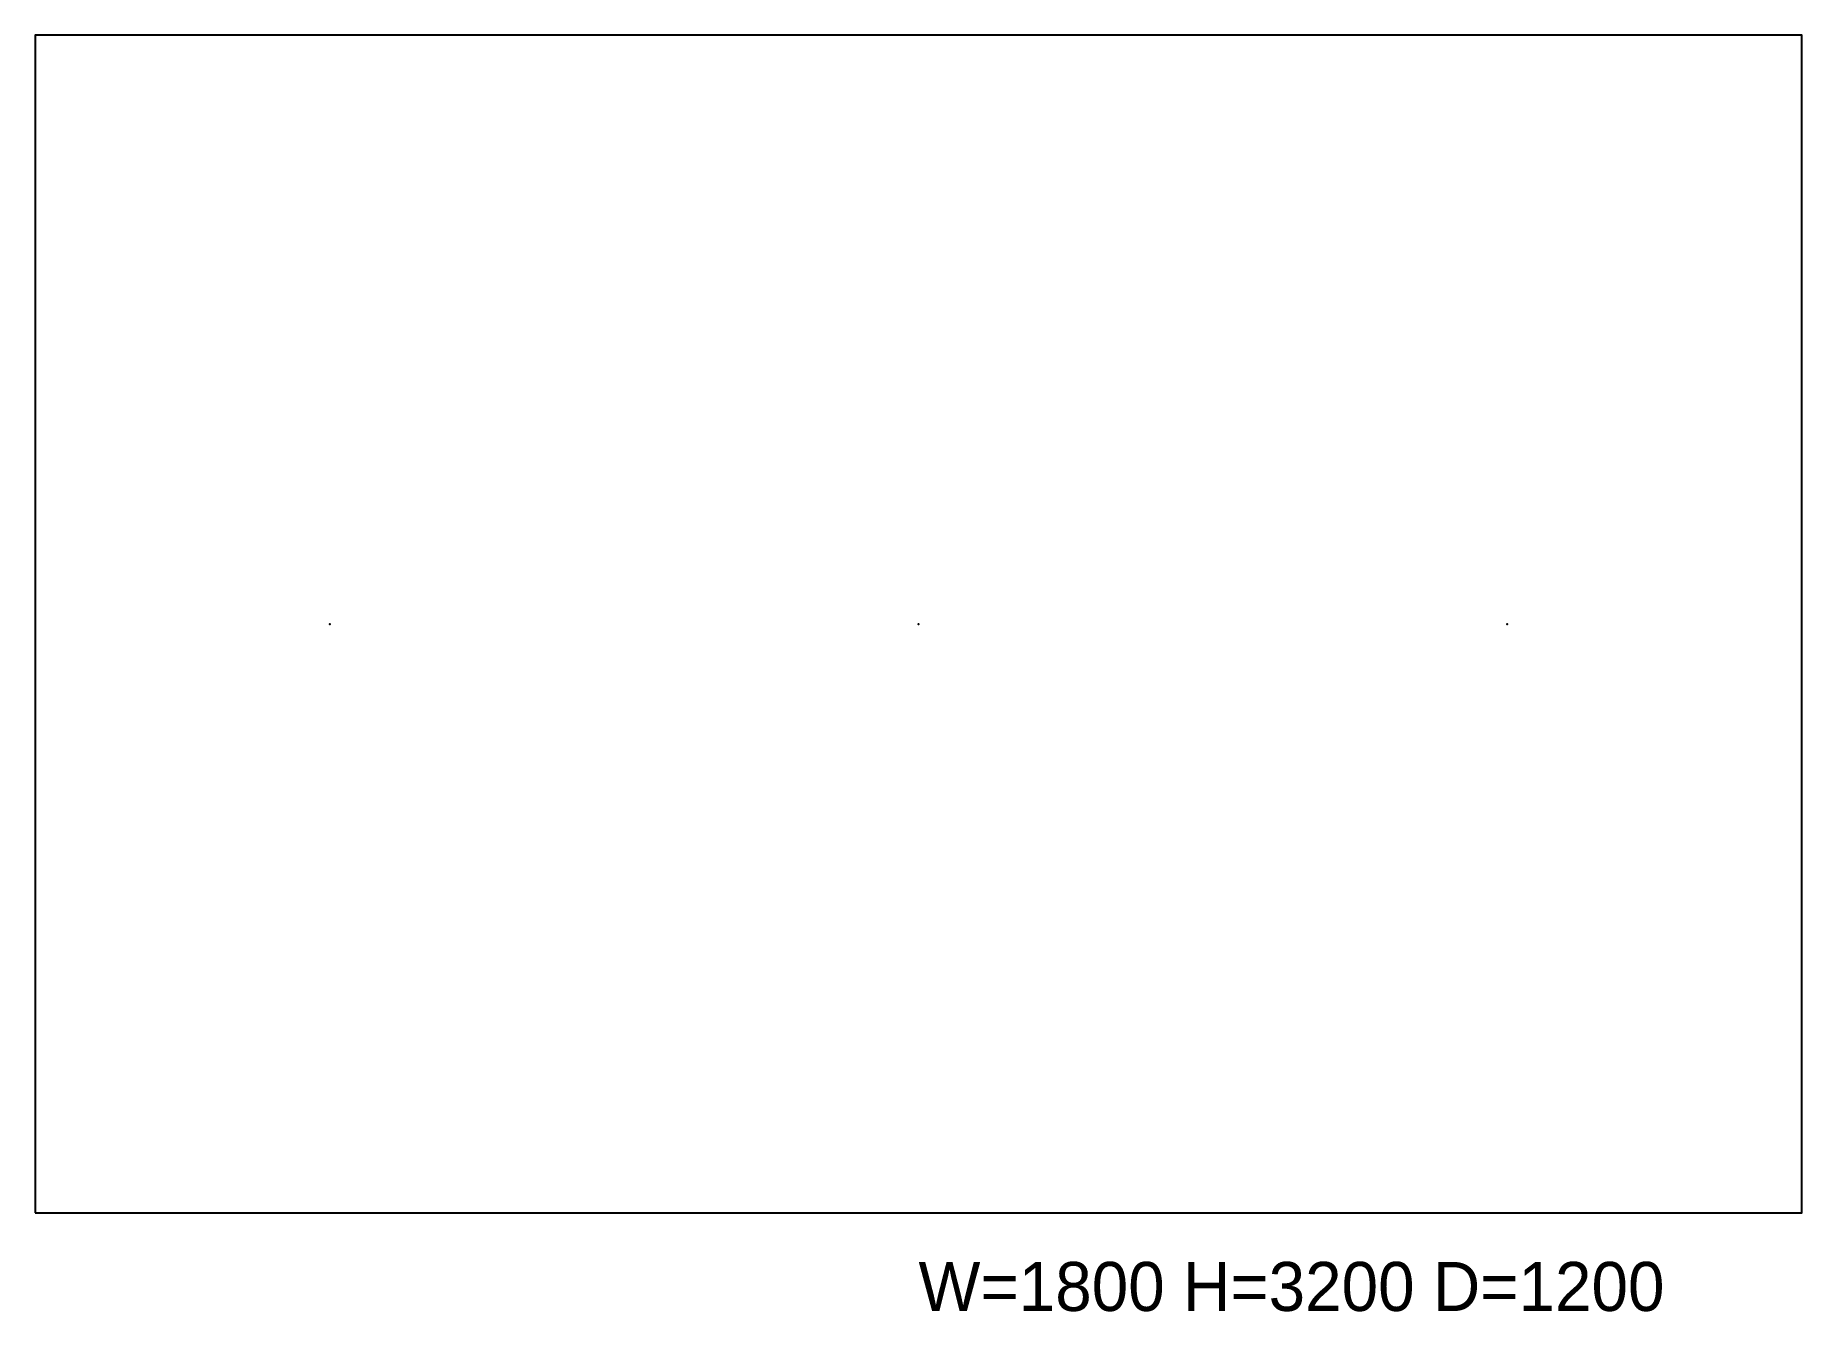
# Model space of a CAD drawing. Header units: metres. Extents: x -900 to 900, y -701 to 600.
import ezdxf

# ---------------------------------------------------------------- set-up
doc = ezdxf.new("R2010")
doc.units = ezdxf.units.M
for name, color, linetype in [('DIMS', 2, 'Continuous'), ('ENVELOPE', 1, 'Continuous'), ('TERMINALS', 3, 'Continuous')]:
    doc.layers.add(name, color=color, linetype=linetype)

msp = doc.modelspace()

# ---------------------------------------------------------------- linework, layer by layer
at = {"layer": 'ENVELOPE'}
msp.add_lwpolyline([(-900, -600), (900, -600), (900, 600), (-900, 600)], close=True, dxfattribs=at)
at = {"layer": 'TERMINALS'}
for p in [(-600, 0, 2800), (0, 0, 2800), (600, 0, 2800)]:
    msp.add_point(p, dxfattribs=at)

# ---------------------------------------------------------------- texts
at = {"layer": 'DIMS'}
msp.add_text('W=1800 H=3200 D=1200', height=50, dxfattribs=at).set_placement((0, -700))

doc.saveas('drawing.dxf')
